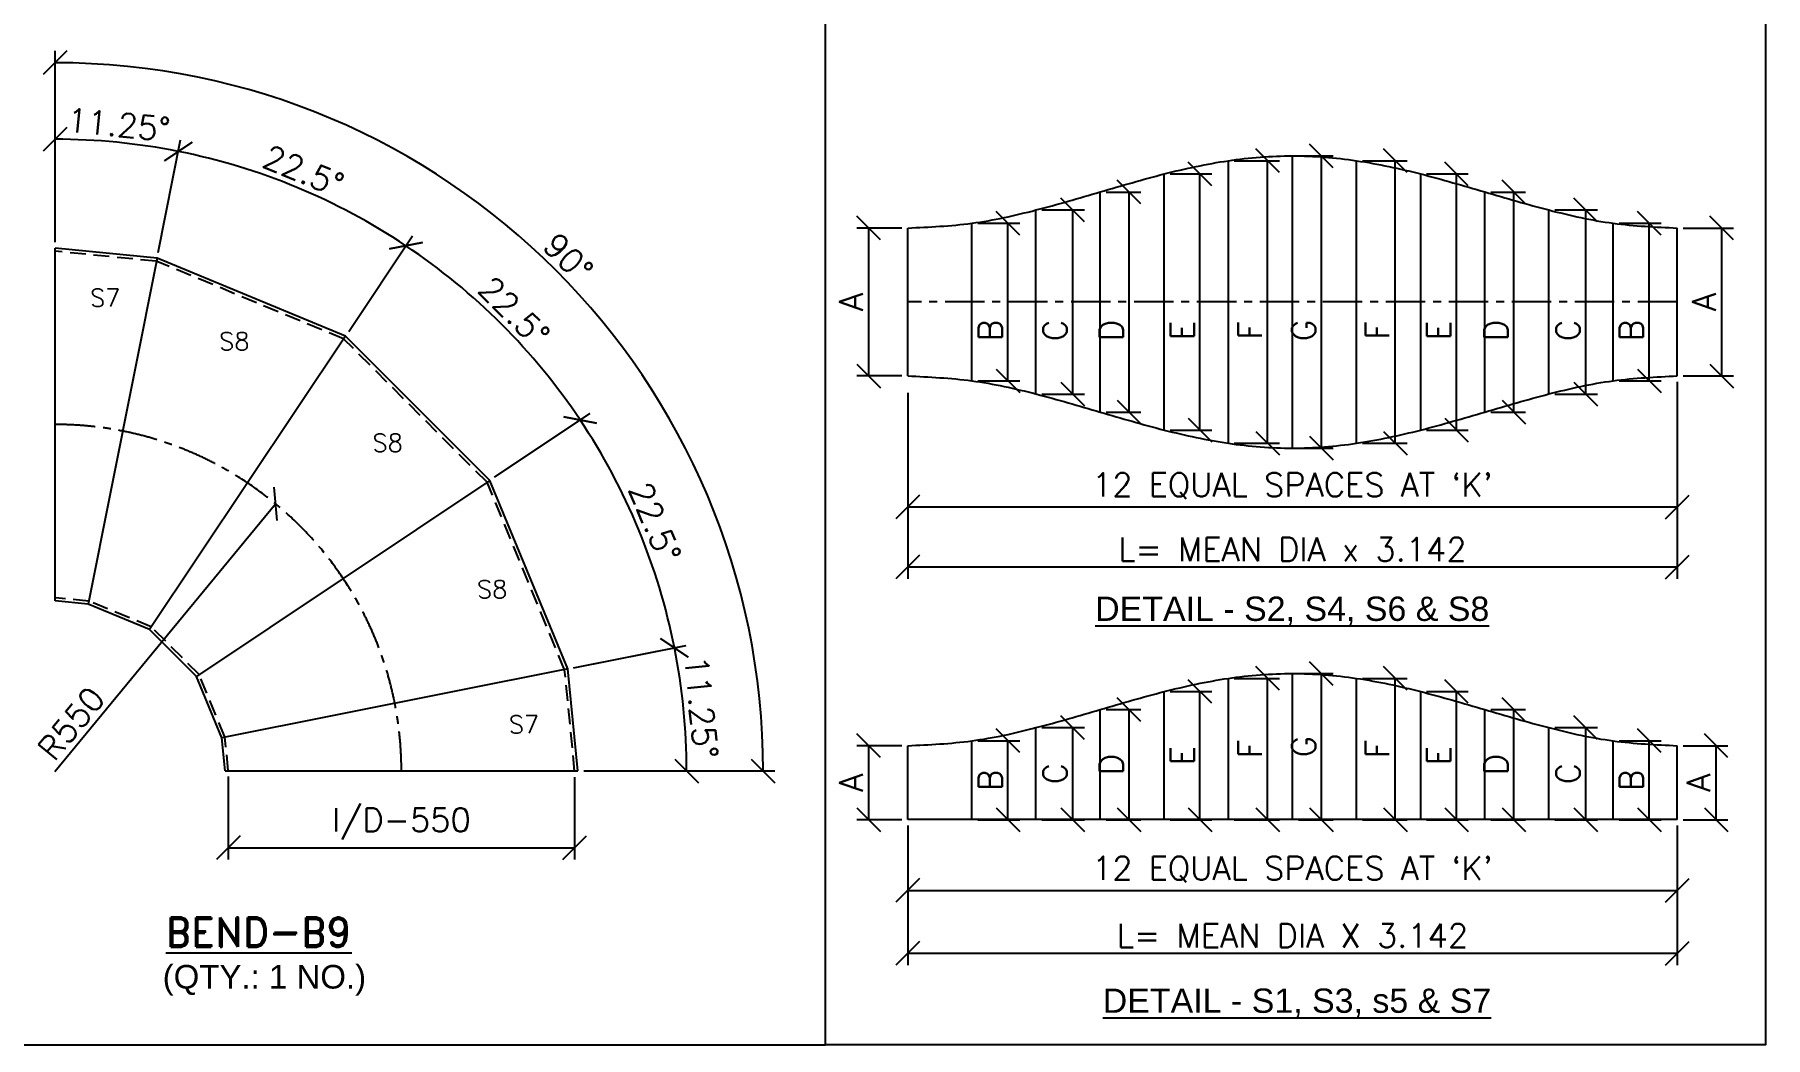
# Model space of a CAD drawing. Header units: inches. Extents: x 0 to 157513, y -28488 to 35640.
# Drawn here: x 132974 to 143967, y 21979 to 28348 of the extents above; entities that cross this region are included whole.
import ezdxf

# ---------------------------------------------------------------- set-up
doc = ezdxf.new("R2010")
doc.units = ezdxf.units.IN
doc.header["$LTSCALE"] = 400
doc.header["$MEASUREMENT"] = 0
for name, pattern in [('CENTER', [2, 1.25, -0.25, 0.25, -0.25]), ('DASHED2', [0.375, 0.25, -0.125]), ('HIDDEN2', [4.7625, 3.175, -1.5875])]:
    doc.linetypes.add(name, pattern=pattern)
for name, color, linetype in [('cen', 1, 'CENTER'), ('DWG', 7, 'Continuous'), ('hid', 3, 'HIDDEN2'), ('TEXT', 60, 'Continuous')]:
    doc.layers.add(name, color=color, linetype=linetype)
doc.styles.add('RD', font='ROMAND.SHX')
doc.styles.add('ROMANS', font='romans')
doc.styles.get("Standard").update_dxf_attribs({"font": 'arial.ttf'})
doc.dimstyles.new('SAM2 60 SC', dxfattribs={"dimscale": 60, "dimtxt": 2.5, "dimasz": 2.5, "dimexe": 1.25, "dimexo": 0.625, "dimtad": 1, "dimtoh": 1, "dimdec": 0, "dimdsep": 46, "dimtxsty": 'ROMANS', "dimblk": 'OBLIQUE', "dimcen": 2.5, "dimclrd": 1, "dimclre": 1, "dimclrt": 256, "dimadec": 0, "dimazin": 2, "dimtfac": 1, "dimtdec": 0, "dimtofl": 0, "dimtmove": 0, "dimatfit": 3, "dimfxl": 1, "dimtolj": 1, "dimtzin": 0, "dimarcsym": 1})

# ---------------------------------------------------------------- blocks, each defined once
blk = doc.blocks.new('_OBLIQUE')
at = {"color": 0, "linetype": 'ByBlock'}
blk.add_line((-0.5, -0.5), (0.5, 0.5), dxfattribs=at)
blk = doc.blocks.new('*D140')
at = {"color": 1, "lineweight": -2}
blk.add_line((133102, 23669), (134505, 25368), dxfattribs=at)
at = {"layer": 'Defpoints', "color": 0}
for p in [(134505, 25368), (133104, 23672)]:
    blk.add_point(p, dxfattribs=at)
at = {"color": 1, "lineweight": -2, "xscale": 150, "yscale": 150, "zscale": 150, "rotation": 50.45666163979093}
blk.add_blockref('_OBLIQUE', (134505, 25368), dxfattribs=at)
at = {"insert": (133207, 23973), "char_height": 150, "attachment_point": 5, "rotation": 50.4567, "style": 'ROMANS'}
blk.add_mtext('\\A1;R550', dxfattribs=at)
blk = doc.blocks.new('*D141')
at = {"color": 1, "lineweight": -2}
for p, q in [((134204, 23636), (134204, 23109)), ((136404, 23632), (136404, 23109)), ((134204, 23184), (136404, 23184))]:
    blk.add_line(p, q, dxfattribs=at)
at = {"layer": 'Defpoints', "color": 0}
for p in [(134204, 23674, 0), (136404, 23670, 0), (136404, 23184)]:
    blk.add_point(p, dxfattribs=at)
at = {"color": 1, "lineweight": -2, "xscale": 150, "yscale": 150, "zscale": 150, "rotation": 180}
blk.add_blockref('_OBLIQUE', (134204, 23184), dxfattribs=at)
at = {"color": 1, "lineweight": -2, "xscale": 150, "yscale": 150, "zscale": 150}
blk.add_blockref('_OBLIQUE', (136404, 23184), dxfattribs=at)
at = {"insert": (135304, 23336), "char_height": 150, "attachment_point": 5, "style": 'ROMANS'}
blk.add_mtext('\\A1;I/D-550', dxfattribs=at)
blk = doc.blocks.new('*D287')
at = {"color": 1, "lineweight": -2}
for p, q in [((136397, 24327), (137112, 24469)), ((136462, 23672), (137190, 23672))]:
    blk.add_line(p, q, dxfattribs=at)
blk.add_arc((133104, 23672), 4011, 0, 11.25, dxfattribs=at)
at = {"layer": 'Defpoints', "color": 0}
for p in [(136360, 24320), (134163, 23883), (137106, 23934), (134184, 23672), (136424, 23672, -27)]:
    blk.add_point(p, dxfattribs=at)
at = {"color": 1, "lineweight": -2, "xscale": 150, "yscale": 150, "zscale": 150}
for p, rotation in [((137038, 24454), 101.2499999999973), ((137115, 23672), 270.0000000002382)]:
    blk.add_blockref('_OBLIQUE', p, dxfattribs=dict(at, rotation=rotation))
at = {"insert": (137208, 24076), "char_height": 150, "attachment_point": 5, "rotation": 275.625, "style": 'ROMANS'}
blk.add_mtext('\\A1;11.25°', dxfattribs=at)
blk = doc.blocks.new('*D288')
at = {"color": 1, "lineweight": -2}
for p, q in [((135896, 25537), (136501, 25942)), ((136397, 24327), (137111, 24469))]:
    blk.add_line(p, q, dxfattribs=at)
blk.add_arc((133104, 23672), 4011, 11.25, 33.75, dxfattribs=at)
at = {"layer": 'Defpoints', "color": 0}
for p in [(135865, 25516), (136902, 24961), (136360, 24320), (134002, 24272), (134163, 23883)]:
    blk.add_point(p, dxfattribs=at)
at = {"color": 1, "lineweight": -2, "xscale": 150, "yscale": 150, "zscale": 150}
for p, rotation in [((136439, 25900), 123.7499999999997), ((137038, 24454), 281.249999999997)]:
    blk.add_blockref('_OBLIQUE', p, dxfattribs=dict(at, rotation=rotation))
at = {"insert": (136914, 25250), "char_height": 150, "attachment_point": 5, "rotation": 292.5, "style": 'ROMANS'}
blk.add_mtext('\\A1;22.5°', dxfattribs=at)
blk = doc.blocks.new('*D289')
at = {"color": 1, "lineweight": -2}
for p, q in [((134969, 26463), (135374, 27069)), ((135896, 25537), (136502, 25942))]:
    blk.add_line(p, q, dxfattribs=at)
blk.add_arc((133104, 23672), 4011, 33.75, 56.25, dxfattribs=at)
at = {"layer": 'Defpoints', "color": 0}
for p in [(134949, 26432), (136120, 26317), (135865, 25516), (133704, 24570), (134002, 24272)]:
    blk.add_point(p, dxfattribs=at)
at = {"color": 1, "lineweight": -2, "xscale": 150, "yscale": 150, "zscale": 150}
for p, rotation in [((135333, 27007), 146.2499999999978), ((136439, 25900), 303.7499999999998)]:
    blk.add_blockref('_OBLIQUE', p, dxfattribs=dict(at, rotation=rotation))
at = {"insert": (136020, 26588), "char_height": 150, "attachment_point": 5, "rotation": 315, "style": 'ROMANS'}
blk.add_mtext('\\A1;22.5°', dxfattribs=at)
blk = doc.blocks.new('*D290')
at = {"color": 1, "lineweight": -2}
for p, q in [((133759, 26965), (133901, 27680)), ((134969, 26463), (135374, 27069))]:
    blk.add_line(p, q, dxfattribs=at)
blk.add_arc((133104, 23672), 4011, 56.25, 78.75, dxfattribs=at)
at = {"layer": 'Defpoints', "color": 0}
for p in [(134878, 27269), (133752, 26928), (134949, 26432), (133315, 24731), (133704, 24570)]:
    blk.add_point(p, dxfattribs=at)
at = {"color": 1, "lineweight": -2, "xscale": 150, "yscale": 150, "zscale": 150}
for p, rotation in [((133887, 27606), 168.7499999999995), ((135333, 27007), 326.2499999999976)]:
    blk.add_blockref('_OBLIQUE', p, dxfattribs=dict(at, rotation=rotation))
at = {"insert": (134682, 27482), "char_height": 150, "attachment_point": 5, "rotation": 337.5, "style": 'ROMANS'}
blk.add_mtext('\\A1;22.5°', dxfattribs=at)
blk = doc.blocks.new('*D291')
at = {"color": 1, "lineweight": -2}
for p, q in [((133104, 27029), (133104, 27758)), ((133759, 26965), (133901, 27680))]:
    blk.add_line(p, q, dxfattribs=at)
blk.add_arc((133104, 23672), 4011, 78.75, 90, dxfattribs=at)
at = {"layer": 'Defpoints', "color": 0}
for p in [(133628, 27649), (133104, 26992), (133752, 26928), (133104, 24752), (133315, 24731)]:
    blk.add_point(p, dxfattribs=at)
at = {"color": 1, "lineweight": -2, "xscale": 150, "yscale": 150, "zscale": 150}
for p, rotation in [((133104, 27683), 179.9999999999997), ((133887, 27606), 348.7499999999999)]:
    blk.add_blockref('_OBLIQUE', p, dxfattribs=dict(at, rotation=rotation))
at = {"insert": (133508, 27776), "char_height": 150, "attachment_point": 5, "rotation": 354.375, "style": 'ROMANS'}
blk.add_mtext('\\A1;11.25°', dxfattribs=at)
blk = doc.blocks.new('*D292')
at = {"color": 1, "lineweight": -2}
for p, q in [((133104, 27029), (133104, 28244)), ((136462, 23672), (137676, 23672))]:
    blk.add_line(p, q, dxfattribs=at)
blk.add_arc((133104, 23672), 4497, 0, 90, dxfattribs=at)
at = {"layer": 'Defpoints', "color": 0}
for p in [(133104, 26992), (136998, 25920), (133104, 24752), (134184, 23672), (136424, 23672, -27)]:
    blk.add_point(p, dxfattribs=at)
at = {"color": 1, "lineweight": -2, "xscale": 150, "yscale": 150, "zscale": 150}
for p, rotation in [((133104, 28169), 180.0000000000005), ((137601, 23672), 270.0000000002382)]:
    blk.add_blockref('_OBLIQUE', p, dxfattribs=dict(at, rotation=rotation))
at = {"insert": (136363, 26931), "char_height": 150, "attachment_point": 5, "rotation": 315, "style": 'ROMANS'}
blk.add_mtext('\\A1;90°', dxfattribs=at)
blk = doc.blocks.new('*D142')
at = {"color": 1, "lineweight": -2}
for p, q in [((141408, 27547), (141691, 27547)), ((141616, 25753), (141616, 27547)), ((141408, 25753), (141691, 25753))]:
    blk.add_line(p, q, dxfattribs=at)
at = {"layer": 'Defpoints', "color": 0}
for p in [(141370, 27547), (141616, 27547), (141370, 25753)]:
    blk.add_point(p, dxfattribs=at)
at = {"color": 1, "lineweight": -2, "xscale": 150, "yscale": 150, "zscale": 150}
for p, rotation in [((141616, 27547), 90), ((141616, 25753), 270)]:
    blk.add_blockref('_OBLIQUE', p, dxfattribs=dict(at, rotation=rotation))
at = {"insert": (141503, 26469), "char_height": 150, "attachment_point": 5, "rotation": 90, "style": 'ROMANS'}
blk.add_mtext('\\A1;F', dxfattribs=at)
blk = doc.blocks.new('*D143')
at = {"color": 1, "lineweight": -2}
for p, q in [((142222, 27348), (142444, 27348)), ((142369, 25951), (142369, 27348)), ((142222, 25951), (142444, 25951))]:
    blk.add_line(p, q, dxfattribs=at)
at = {"layer": 'Defpoints', "color": 0}
for p in [(142185, 27348), (142369, 27348), (142185, 25951)]:
    blk.add_point(p, dxfattribs=at)
at = {"color": 1, "lineweight": -2, "xscale": 150, "yscale": 150, "zscale": 150}
for p, rotation in [((142369, 27348), 90), ((142369, 25951), 270)]:
    blk.add_blockref('_OBLIQUE', p, dxfattribs=dict(at, rotation=rotation))
at = {"insert": (142256, 26469), "char_height": 150, "attachment_point": 5, "rotation": 90, "style": 'ROMANS'}
blk.add_mtext('\\A1;D', dxfattribs=at)
blk = doc.blocks.new('*D144')
at = {"color": 1, "lineweight": -2}
for p, q in [((141815, 27463), (142080, 27463)), ((142005, 25836), (142005, 27463)), ((141815, 25836), (142080, 25836))]:
    blk.add_line(p, q, dxfattribs=at)
at = {"layer": 'Defpoints', "color": 0}
for p in [(141778, 27463), (142005, 27463), (141778, 25836)]:
    blk.add_point(p, dxfattribs=at)
at = {"color": 1, "lineweight": -2, "xscale": 150, "yscale": 150, "zscale": 150}
for p, rotation in [((142005, 27463), 90), ((142005, 25836), 270)]:
    blk.add_blockref('_OBLIQUE', p, dxfattribs=dict(at, rotation=rotation))
at = {"insert": (141892, 26469), "char_height": 150, "attachment_point": 5, "rotation": 90, "style": 'ROMANS'}
blk.add_mtext('\\A1;E', dxfattribs=at)
blk = doc.blocks.new('*D145')
at = {"color": 1, "lineweight": -2}
for p, q in [((143037, 27150), (143304, 27150)), ((143229, 26149), (143229, 27150)), ((143037, 26149), (143304, 26149))]:
    blk.add_line(p, q, dxfattribs=at)
at = {"layer": 'Defpoints', "color": 0}
for p in [(142999, 27150), (143229, 27150), (142999, 26149)]:
    blk.add_point(p, dxfattribs=at)
at = {"color": 1, "lineweight": -2, "xscale": 150, "yscale": 150, "zscale": 150}
for p, rotation in [((143229, 27150), 90), ((143229, 26149), 270)]:
    blk.add_blockref('_OBLIQUE', p, dxfattribs=dict(at, rotation=rotation))
at = {"insert": (143116, 26469), "char_height": 150, "attachment_point": 5, "rotation": 90, "style": 'ROMANS'}
blk.add_mtext('\\A1;B', dxfattribs=at)
blk = doc.blocks.new('*D146')
at = {"color": 1, "lineweight": -2}
for p, q in [((142630, 27234), (142901, 27234)), ((142826, 26065), (142826, 27234)), ((142630, 26065), (142901, 26065))]:
    blk.add_line(p, q, dxfattribs=at)
at = {"layer": 'Defpoints', "color": 0}
for p in [(142592, 27234), (142826, 27234), (142592, 26065)]:
    blk.add_point(p, dxfattribs=at)
at = {"color": 1, "lineweight": -2, "xscale": 150, "yscale": 150, "zscale": 150}
for p, rotation in [((142826, 27234), 90), ((142826, 26065), 270)]:
    blk.add_blockref('_OBLIQUE', p, dxfattribs=dict(at, rotation=rotation))
at = {"insert": (142713, 26469), "char_height": 150, "attachment_point": 5, "rotation": 90, "style": 'ROMANS'}
blk.add_mtext('\\A1;C', dxfattribs=at)
blk = doc.blocks.new('*D147')
at = {"color": 1, "lineweight": -2}
for p, q in [((143444, 27119), (143764, 27119)), ((143689, 26180), (143689, 27119)), ((143444, 26180), (143764, 26180))]:
    blk.add_line(p, q, dxfattribs=at)
at = {"layer": 'Defpoints', "color": 0}
for p in [(143407, 27119), (143689, 27119), (143407, 26180)]:
    blk.add_point(p, dxfattribs=at)
at = {"color": 1, "lineweight": -2, "xscale": 150, "yscale": 150, "zscale": 150}
for p, rotation in [((143689, 27119), 90), ((143689, 26180), 270)]:
    blk.add_blockref('_OBLIQUE', p, dxfattribs=dict(at, rotation=rotation))
at = {"insert": (143576, 26650), "char_height": 150, "attachment_point": 5, "rotation": 90, "style": 'ROMANS'}
blk.add_mtext('\\A1;A', dxfattribs=at)
blk = doc.blocks.new('*D148')
at = {"color": 1, "lineweight": -2}
for p, q in [((140593, 27547), (140880, 27547)), ((140805, 25753), (140805, 27547)), ((140593, 25753), (140880, 25753))]:
    blk.add_line(p, q, dxfattribs=at)
at = {"layer": 'Defpoints', "color": 0}
for p in [(140556, 27547), (140805, 27547), (140556, 25753)]:
    blk.add_point(p, dxfattribs=at)
at = {"color": 1, "lineweight": -2, "xscale": 150, "yscale": 150, "zscale": 150}
for p, rotation in [((140805, 27547), 90), ((140805, 25753), 270)]:
    blk.add_blockref('_OBLIQUE', p, dxfattribs=dict(at, rotation=rotation))
at = {"insert": (140693, 26469), "char_height": 150, "attachment_point": 5, "rotation": 90, "style": 'ROMANS'}
blk.add_mtext('\\A1;F', dxfattribs=at)
blk = doc.blocks.new('*D149')
at = {"color": 1, "lineweight": -2}
for p, q in [((141001, 27577), (141222, 27577)), ((141147, 25722), (141147, 27577)), ((141001, 25722), (141222, 25722))]:
    blk.add_line(p, q, dxfattribs=at)
at = {"layer": 'Defpoints', "color": 0}
for p in [(140963, 27577), (141147, 27577), (140963, 25722)]:
    blk.add_point(p, dxfattribs=at)
at = {"color": 1, "lineweight": -2, "xscale": 150, "yscale": 150, "zscale": 150}
for p, rotation in [((141147, 27577), 90), ((141147, 25722), 270)]:
    blk.add_blockref('_OBLIQUE', p, dxfattribs=dict(at, rotation=rotation))
at = {"insert": (141035, 26469), "char_height": 150, "attachment_point": 5, "rotation": 90, "style": 'ROMANS'}
blk.add_mtext('\\A1;G', dxfattribs=at)
blk = doc.blocks.new('*D150')
at = {"color": 1, "lineweight": -2}
for p, q in [((139779, 27348), (140000, 27348)), ((139925, 25951), (139925, 27348)), ((139779, 25951), (140000, 25951))]:
    blk.add_line(p, q, dxfattribs=at)
at = {"layer": 'Defpoints', "color": 0}
for p in [(139741, 27348), (139925, 27348), (139741, 25951)]:
    blk.add_point(p, dxfattribs=at)
at = {"color": 1, "lineweight": -2, "xscale": 150, "yscale": 150, "zscale": 150}
for p, rotation in [((139925, 27348), 90), ((139925, 25951), 270)]:
    blk.add_blockref('_OBLIQUE', p, dxfattribs=dict(at, rotation=rotation))
at = {"insert": (139813, 26469), "char_height": 150, "attachment_point": 5, "rotation": 90, "style": 'ROMANS'}
blk.add_mtext('\\A1;D', dxfattribs=at)
blk = doc.blocks.new('*D151')
at = {"color": 1, "lineweight": -2}
for p, q in [((140186, 27463), (140450, 27463)), ((140375, 25836), (140375, 27463)), ((140186, 25836), (140450, 25836))]:
    blk.add_line(p, q, dxfattribs=at)
at = {"layer": 'Defpoints', "color": 0}
for p in [(140149, 27463), (140375, 27463), (140149, 25836)]:
    blk.add_point(p, dxfattribs=at)
at = {"color": 1, "lineweight": -2, "xscale": 150, "yscale": 150, "zscale": 150}
for p, rotation in [((140375, 27463), 90), ((140375, 25836), 270)]:
    blk.add_blockref('_OBLIQUE', p, dxfattribs=dict(at, rotation=rotation))
at = {"insert": (140263, 26469), "char_height": 150, "attachment_point": 5, "rotation": 90, "style": 'ROMANS'}
blk.add_mtext('\\A1;E', dxfattribs=at)
blk = doc.blocks.new('*D152')
at = {"color": 1, "lineweight": -2}
for p, q in [((138482, 27119), (138197, 27119)), ((138272, 26180), (138272, 27119)), ((138482, 26180), (138197, 26180))]:
    blk.add_line(p, q, dxfattribs=at)
at = {"layer": 'Defpoints', "color": 0}
for p in [(138272, 27119), (138520, 27119), (138520, 26180)]:
    blk.add_point(p, dxfattribs=at)
at = {"color": 1, "lineweight": -2, "xscale": 150, "yscale": 150, "zscale": 150}
for p, rotation in [((138272, 27119), 90), ((138272, 26180), 270)]:
    blk.add_blockref('_OBLIQUE', p, dxfattribs=dict(at, rotation=rotation))
at = {"insert": (138160, 26650), "char_height": 150, "attachment_point": 5, "rotation": 90, "style": 'ROMANS'}
blk.add_mtext('\\A1;A', dxfattribs=at)
blk = doc.blocks.new('*D153')
at = {"color": 1, "lineweight": -2}
for p, q in [((138964, 27150), (139231, 27150)), ((139156, 26149), (139156, 27150)), ((138964, 26149), (139231, 26149))]:
    blk.add_line(p, q, dxfattribs=at)
at = {"layer": 'Defpoints', "color": 0}
for p in [(138927, 27150), (139156, 27150), (138927, 26149)]:
    blk.add_point(p, dxfattribs=at)
at = {"color": 1, "lineweight": -2, "xscale": 150, "yscale": 150, "zscale": 150}
for p, rotation in [((139156, 27150), 90), ((139156, 26149), 270)]:
    blk.add_blockref('_OBLIQUE', p, dxfattribs=dict(at, rotation=rotation))
at = {"insert": (139044, 26469), "char_height": 150, "attachment_point": 5, "rotation": 90, "style": 'ROMANS'}
blk.add_mtext('\\A1;B', dxfattribs=at)
blk = doc.blocks.new('*D154')
at = {"color": 1, "lineweight": -2}
for p, q in [((139372, 27234), (139643, 27234)), ((139568, 26065), (139568, 27234)), ((139372, 26065), (139643, 26065))]:
    blk.add_line(p, q, dxfattribs=at)
at = {"layer": 'Defpoints', "color": 0}
for p in [(139334, 27234), (139568, 27234), (139334, 26065)]:
    blk.add_point(p, dxfattribs=at)
at = {"color": 1, "lineweight": -2, "xscale": 150, "yscale": 150, "zscale": 150}
for p, rotation in [((139568, 27234), 90), ((139568, 26065), 270)]:
    blk.add_blockref('_OBLIQUE', p, dxfattribs=dict(at, rotation=rotation))
at = {"insert": (139455, 26469), "char_height": 150, "attachment_point": 5, "rotation": 90, "style": 'ROMANS'}
blk.add_mtext('\\A1;C', dxfattribs=at)
blk = doc.blocks.new('*D155')
at = {"color": 1, "lineweight": -2}
for p, q in [((143407, 26142), (143407, 24891)), ((138520, 25948), (138520, 24891)), ((143407, 24966), (138520, 24966))]:
    blk.add_line(p, q, dxfattribs=at)
at = {"layer": 'Defpoints', "color": 0}
for p in [(143407, 26180), (138520, 25985), (138520, 24966)]:
    blk.add_point(p, dxfattribs=at)
at = {"color": 1, "lineweight": -2, "xscale": 150, "yscale": 150, "zscale": 150, "rotation": 180}
blk.add_blockref('_OBLIQUE', (138520, 24966), dxfattribs=at)
at = {"color": 1, "lineweight": -2, "xscale": 150, "yscale": 150, "zscale": 150}
blk.add_blockref('_OBLIQUE', (143407, 24966), dxfattribs=at)
at = {"insert": (140963, 25079), "char_height": 150, "attachment_point": 5, "style": 'ROMANS'}
blk.add_mtext('\\A1;L= MEAN DIA x 3.142', dxfattribs=at)
blk = doc.blocks.new('*D156')
at = {"color": 1, "lineweight": -2}
for p, q in [((138520, 26073), (138520, 25273)), ((143407, 26073), (143407, 25273)), ((138520, 25348), (143407, 25348))]:
    blk.add_line(p, q, dxfattribs=at)
at = {"layer": 'Defpoints', "color": 0}
for p in [(138520, 26110), (143407, 26110), (143407, 25348)]:
    blk.add_point(p, dxfattribs=at)
at = {"color": 1, "lineweight": -2, "xscale": 150, "yscale": 150, "zscale": 150, "rotation": 180}
blk.add_blockref('_OBLIQUE', (138520, 25348), dxfattribs=at)
at = {"color": 1, "lineweight": -2, "xscale": 150, "yscale": 150, "zscale": 150}
blk.add_blockref('_OBLIQUE', (143407, 25348), dxfattribs=at)
at = {"insert": (140963, 25482), "char_height": 150, "attachment_point": 5, "style": 'ROMANS'}
blk.add_mtext("\\A1;12 EQUAL SPACES AT `K'", dxfattribs=at)
blk = doc.blocks.new('*D157')
at = {"color": 1, "lineweight": -2}
for p, q in [((138520, 23239), (138520, 22838)), ((143407, 23239), (143407, 22838)), ((138520, 22913), (143407, 22913))]:
    blk.add_line(p, q, dxfattribs=at)
at = {"layer": 'Defpoints', "color": 0}
for p in [(138520, 23276), (143407, 23276), (143407, 22913)]:
    blk.add_point(p, dxfattribs=at)
at = {"color": 1, "lineweight": -2, "xscale": 150, "yscale": 150, "zscale": 150, "rotation": 180}
blk.add_blockref('_OBLIQUE', (138520, 22913), dxfattribs=at)
at = {"color": 1, "lineweight": -2, "xscale": 150, "yscale": 150, "zscale": 150}
blk.add_blockref('_OBLIQUE', (143407, 22913), dxfattribs=at)
at = {"insert": (140963, 23047), "char_height": 150, "attachment_point": 5, "style": 'ROMANS'}
blk.add_mtext("\\A1;{\\Fsimplex.shx|c1;12 EQUAL SPACES AT `K'}", dxfattribs=at)
blk = doc.blocks.new('*D158')
at = {"color": 1, "lineweight": -2}
for p, q in [((138520, 23325), (138520, 22438)), ((143407, 23325), (143407, 22438)), ((143407, 22513), (138520, 22513))]:
    blk.add_line(p, q, dxfattribs=at)
at = {"layer": 'Defpoints', "color": 0}
for p in [(138520, 23362), (143407, 23362), (138520, 22513)]:
    blk.add_point(p, dxfattribs=at)
at = {"color": 1, "lineweight": -2, "xscale": 150, "yscale": 150, "zscale": 150, "rotation": 180}
blk.add_blockref('_OBLIQUE', (138520, 22513), dxfattribs=at)
at = {"color": 1, "lineweight": -2, "xscale": 150, "yscale": 150, "zscale": 150}
blk.add_blockref('_OBLIQUE', (143407, 22513), dxfattribs=at)
at = {"insert": (140963, 22626), "char_height": 150, "attachment_point": 5, "style": 'ROMANS'}
blk.add_mtext('\\A1;{\\Fsimplex.shx|c1;L= MEAN DIA X 3.142}', dxfattribs=at)
blk = doc.blocks.new('*D159')
at = {"color": 1, "lineweight": -2}
for p, q in [((138964, 23863), (139231, 23863)), ((139156, 23362), (139156, 23863)), ((138964, 23362), (139231, 23362))]:
    blk.add_line(p, q, dxfattribs=at)
at = {"layer": 'Defpoints', "color": 0}
for p in [(138927, 23863), (139156, 23863), (138927, 23362)]:
    blk.add_point(p, dxfattribs=at)
at = {"color": 1, "lineweight": -2, "xscale": 150, "yscale": 150, "zscale": 150}
for p, rotation in [((139156, 23863), 90), ((139156, 23362), 270)]:
    blk.add_blockref('_OBLIQUE', p, dxfattribs=dict(at, rotation=rotation))
at = {"insert": (139044, 23612), "char_height": 150, "attachment_point": 5, "rotation": 90, "style": 'ROMANS'}
blk.add_mtext('\\A1;B', dxfattribs=at)
blk = doc.blocks.new('*D160')
at = {"color": 1, "lineweight": -2}
for p, q in [((138482, 23832), (138197, 23832)), ((138272, 23362), (138272, 23832)), ((138482, 23362), (138197, 23362))]:
    blk.add_line(p, q, dxfattribs=at)
at = {"layer": 'Defpoints', "color": 0}
for p in [(138272, 23832), (138520, 23832), (138520, 23362)]:
    blk.add_point(p, dxfattribs=at)
at = {"color": 1, "lineweight": -2, "xscale": 150, "yscale": 150, "zscale": 150}
for p, rotation in [((138272, 23832), 90), ((138272, 23362), 270)]:
    blk.add_blockref('_OBLIQUE', p, dxfattribs=dict(at, rotation=rotation))
at = {"insert": (138160, 23597), "char_height": 150, "attachment_point": 5, "rotation": 90, "style": 'ROMANS'}
blk.add_mtext('\\A1;A', dxfattribs=at)
blk = doc.blocks.new('*D161')
at = {"color": 1, "lineweight": -2}
for p, q in [((142630, 23947), (142901, 23947)), ((142826, 23362), (142826, 23947)), ((142630, 23362), (142901, 23362))]:
    blk.add_line(p, q, dxfattribs=at)
at = {"layer": 'Defpoints', "color": 0}
for p in [(142592, 23947), (142826, 23947), (142592, 23362)]:
    blk.add_point(p, dxfattribs=at)
at = {"color": 1, "lineweight": -2, "xscale": 150, "yscale": 150, "zscale": 150}
for p, rotation in [((142826, 23947), 90), ((142826, 23362), 270)]:
    blk.add_blockref('_OBLIQUE', p, dxfattribs=dict(at, rotation=rotation))
at = {"insert": (142713, 23654), "char_height": 150, "attachment_point": 5, "rotation": 90, "style": 'ROMANS'}
blk.add_mtext('\\A1;C', dxfattribs=at)
blk = doc.blocks.new('*D162')
at = {"color": 1, "lineweight": -2}
for p, q in [((141001, 24290), (141222, 24290)), ((141147, 23362), (141147, 24290)), ((141001, 23362), (141222, 23362))]:
    blk.add_line(p, q, dxfattribs=at)
at = {"layer": 'Defpoints', "color": 0}
for p in [(140963, 24290), (141147, 24290), (140963, 23362)]:
    blk.add_point(p, dxfattribs=at)
at = {"color": 1, "lineweight": -2, "xscale": 150, "yscale": 150, "zscale": 150}
for p, rotation in [((141147, 24290), 90), ((141147, 23362), 270)]:
    blk.add_blockref('_OBLIQUE', p, dxfattribs=dict(at, rotation=rotation))
at = {"insert": (141035, 23826), "char_height": 150, "attachment_point": 5, "rotation": 90, "style": 'ROMANS'}
blk.add_mtext('\\A1;G', dxfattribs=at)
blk = doc.blocks.new('*D163')
at = {"color": 1, "lineweight": -2}
for p, q in [((140593, 24259), (140880, 24259)), ((140805, 23362), (140805, 24259)), ((140593, 23362), (140880, 23362))]:
    blk.add_line(p, q, dxfattribs=at)
at = {"layer": 'Defpoints', "color": 0}
for p in [(140556, 24259), (140805, 24259), (140556, 23362)]:
    blk.add_point(p, dxfattribs=at)
at = {"color": 1, "lineweight": -2, "xscale": 150, "yscale": 150, "zscale": 150}
for p, rotation in [((140805, 24259), 90), ((140805, 23362), 270)]:
    blk.add_blockref('_OBLIQUE', p, dxfattribs=dict(at, rotation=rotation))
at = {"insert": (140693, 23811), "char_height": 150, "attachment_point": 5, "rotation": 90, "style": 'ROMANS'}
blk.add_mtext('\\A1;F', dxfattribs=at)
blk = doc.blocks.new('*D164')
at = {"color": 1, "lineweight": -2}
for p, q in [((140186, 24176), (140450, 24176)), ((140375, 23362), (140375, 24176)), ((140186, 23362), (140450, 23362))]:
    blk.add_line(p, q, dxfattribs=at)
at = {"layer": 'Defpoints', "color": 0}
for p in [(140149, 24176), (140375, 24176), (140149, 23362)]:
    blk.add_point(p, dxfattribs=at)
at = {"color": 1, "lineweight": -2, "xscale": 150, "yscale": 150, "zscale": 150}
for p, rotation in [((140375, 24176), 90), ((140375, 23362), 270)]:
    blk.add_blockref('_OBLIQUE', p, dxfattribs=dict(at, rotation=rotation))
at = {"insert": (140263, 23769), "char_height": 150, "attachment_point": 5, "rotation": 90, "style": 'ROMANS'}
blk.add_mtext('\\A1;E', dxfattribs=at)
blk = doc.blocks.new('*D165')
at = {"color": 1, "lineweight": -2}
for p, q in [((139779, 24061), (140000, 24061)), ((139925, 23362), (139925, 24061)), ((139779, 23362), (140000, 23362))]:
    blk.add_line(p, q, dxfattribs=at)
at = {"layer": 'Defpoints', "color": 0}
for p in [(139741, 24061), (139925, 24061), (139741, 23362)]:
    blk.add_point(p, dxfattribs=at)
at = {"color": 1, "lineweight": -2, "xscale": 150, "yscale": 150, "zscale": 150}
for p, rotation in [((139925, 24061), 90), ((139925, 23362), 270)]:
    blk.add_blockref('_OBLIQUE', p, dxfattribs=dict(at, rotation=rotation))
at = {"insert": (139813, 23712), "char_height": 150, "attachment_point": 5, "rotation": 90, "style": 'ROMANS'}
blk.add_mtext('\\A1;D', dxfattribs=at)
blk = doc.blocks.new('*D166')
at = {"color": 1, "lineweight": -2}
for p, q in [((139372, 23947), (139643, 23947)), ((139568, 23362), (139568, 23947)), ((139372, 23362), (139643, 23362))]:
    blk.add_line(p, q, dxfattribs=at)
at = {"layer": 'Defpoints', "color": 0}
for p in [(139334, 23947), (139568, 23947), (139334, 23362)]:
    blk.add_point(p, dxfattribs=at)
at = {"color": 1, "lineweight": -2, "xscale": 150, "yscale": 150, "zscale": 150}
for p, rotation in [((139568, 23947), 90), ((139568, 23362), 270)]:
    blk.add_blockref('_OBLIQUE', p, dxfattribs=dict(at, rotation=rotation))
at = {"insert": (139455, 23654), "char_height": 150, "attachment_point": 5, "rotation": 90, "style": 'ROMANS'}
blk.add_mtext('\\A1;C', dxfattribs=at)
blk = doc.blocks.new('*D167')
at = {"color": 1, "lineweight": -2}
for p, q in [((141815, 24176), (142080, 24176)), ((142005, 23362), (142005, 24176)), ((141815, 23362), (142080, 23362))]:
    blk.add_line(p, q, dxfattribs=at)
at = {"layer": 'Defpoints', "color": 0}
for p in [(141778, 24176), (142005, 24176), (141778, 23362)]:
    blk.add_point(p, dxfattribs=at)
at = {"color": 1, "lineweight": -2, "xscale": 150, "yscale": 150, "zscale": 150}
for p, rotation in [((142005, 24176), 90), ((142005, 23362), 270)]:
    blk.add_blockref('_OBLIQUE', p, dxfattribs=dict(at, rotation=rotation))
at = {"insert": (141892, 23769), "char_height": 150, "attachment_point": 5, "rotation": 90, "style": 'ROMANS'}
blk.add_mtext('\\A1;E', dxfattribs=at)
blk = doc.blocks.new('*D168')
at = {"color": 1, "lineweight": -2}
for p, q in [((141408, 24259), (141691, 24259)), ((141616, 23362), (141616, 24259)), ((141408, 23362), (141691, 23362))]:
    blk.add_line(p, q, dxfattribs=at)
at = {"layer": 'Defpoints', "color": 0}
for p in [(141370, 24259), (141616, 24259), (141370, 23362)]:
    blk.add_point(p, dxfattribs=at)
at = {"color": 1, "lineweight": -2, "xscale": 150, "yscale": 150, "zscale": 150}
for p, rotation in [((141616, 24259), 90), ((141616, 23362), 270)]:
    blk.add_blockref('_OBLIQUE', p, dxfattribs=dict(at, rotation=rotation))
at = {"insert": (141503, 23811), "char_height": 150, "attachment_point": 5, "rotation": 90, "style": 'ROMANS'}
blk.add_mtext('\\A1;F', dxfattribs=at)
blk = doc.blocks.new('*D169')
at = {"color": 1, "lineweight": -2}
for p, q in [((142222, 24061), (142444, 24061)), ((142369, 23362), (142369, 24061)), ((142222, 23362), (142444, 23362))]:
    blk.add_line(p, q, dxfattribs=at)
at = {"layer": 'Defpoints', "color": 0}
for p in [(142185, 24061), (142369, 24061), (142185, 23362)]:
    blk.add_point(p, dxfattribs=at)
at = {"color": 1, "lineweight": -2, "xscale": 150, "yscale": 150, "zscale": 150}
for p, rotation in [((142369, 24061), 90), ((142369, 23362), 270)]:
    blk.add_blockref('_OBLIQUE', p, dxfattribs=dict(at, rotation=rotation))
at = {"insert": (142256, 23712), "char_height": 150, "attachment_point": 5, "rotation": 90, "style": 'ROMANS'}
blk.add_mtext('\\A1;D', dxfattribs=at)
blk = doc.blocks.new('*D170')
at = {"color": 1, "lineweight": -2}
for p, q in [((143444, 23832), (143729, 23832)), ((143654, 23362), (143654, 23832)), ((143444, 23362), (143729, 23362))]:
    blk.add_line(p, q, dxfattribs=at)
at = {"layer": 'Defpoints', "color": 0}
for p in [(143407, 23832), (143654, 23832), (143407, 23362)]:
    blk.add_point(p, dxfattribs=at)
at = {"color": 1, "lineweight": -2, "xscale": 150, "yscale": 150, "zscale": 150}
for p, rotation in [((143654, 23832), 90), ((143654, 23362), 270)]:
    blk.add_blockref('_OBLIQUE', p, dxfattribs=dict(at, rotation=rotation))
at = {"insert": (143542, 23597), "char_height": 150, "attachment_point": 5, "rotation": 90, "style": 'ROMANS'}
blk.add_mtext('\\A1;A', dxfattribs=at)
blk = doc.blocks.new('*D171')
at = {"color": 1, "lineweight": -2}
for p, q in [((143037, 23863), (143304, 23863)), ((143229, 23362), (143229, 23863)), ((143037, 23362), (143304, 23362))]:
    blk.add_line(p, q, dxfattribs=at)
at = {"layer": 'Defpoints', "color": 0}
for p in [(142999, 23863), (143229, 23863), (142999, 23362)]:
    blk.add_point(p, dxfattribs=at)
at = {"color": 1, "lineweight": -2, "xscale": 150, "yscale": 150, "zscale": 150}
for p, rotation in [((143229, 23863), 90), ((143229, 23362), 270)]:
    blk.add_blockref('_OBLIQUE', p, dxfattribs=dict(at, rotation=rotation))
at = {"insert": (143116, 23612), "char_height": 150, "attachment_point": 5, "rotation": 90, "style": 'ROMANS'}
blk.add_mtext('\\A1;B', dxfattribs=at)

msp = doc.modelspace()

# ---------------------------------------------------------------- linework, layer by layer
for p, q in [((138519.5, 26180), (138519.5, 27119.4)), ((143406.7, 26180), (143406.7, 27119.4)), ((133751.8, 26928), (133314.8, 24731.1)), ((134948.6, 26432.3), (133704.1, 24569.8)), ((135864.6, 25516.3), (134002.1, 24271.9)), ((136360.3, 24319.5), (134163.3, 23882.5)), ((138519.5, 23362.3), (138519.5, 23832)), ((143406.7, 23362.3), (143406.7, 23832)), ((134184.1, 23671.8), (136424.1, 23671.8, -27)), ((143406.7, 23362.3), (138519.5, 23362.3))]:
    msp.add_line(p, q)
at = {"ltscale": 10}
msp.add_line((133104.1, 24751.8), (133104.1, 26991.8), dxfattribs=at)
at = {"color": 8}
for points in [[(132252.1, 21932.8), (137998.1, 21932.8), (137998.1, 28451.6)], [(143966.6, 28451.6), (143966.6, 21932.8), (137998.1, 21932.8)]]:
    msp.add_lwpolyline(points, dxfattribs=at)
for points in [[(136424.1, 23671.8), (136360.3, 24319.5), (135864.6, 25516.3), (134948.6, 26432.3), (133751.8, 26928), (133104.1, 26991.8)], [(134184.1, 23671.8), (134163.3, 23882.5), (134002.1, 24271.9), (133704.1, 24569.8), (133314.8, 24731.1), (133104.1, 24751.8)]]:
    msp.add_lwpolyline(points)
for points in [[(138519.5, 27119.4), (138926.8, 27150.1), (139334.1, 27233.9), (139741.3, 27348.4), (140148.6, 27462.9), (140555.9, 27546.8), (140963.1, 27577.4), (141370.4, 27546.8), (141777.7, 27462.9), (142184.9, 27348.4), (142592.2, 27233.9), (142999.5, 27150.1), (143406.7, 27119.4)], [(138519.5, 26180), (138926.8, 26149.3), (139334.1, 26065.5), (139741.3, 25951), (140148.6, 25836.5), (140555.9, 25752.6), (140963.1, 25721.9), (141370.4, 25752.6), (141777.7, 25836.5), (142184.9, 25951), (142592.2, 26065.5), (142999.5, 26149.3), (143406.7, 26180)], [(138519.5, 23832), (138926.8, 23862.7), (139334.1, 23946.5), (139741.3, 24061), (140148.6, 24175.5), (140555.9, 24259.4), (140963.1, 24290), (141370.4, 24259.4), (141777.7, 24175.5), (142184.9, 24061), (142592.2, 23946.5), (142999.5, 23862.7), (143406.7, 23832)]]:
    msp.add_spline(points, degree=3)
at = {"layer": 'cen', "ltscale": 0.5}
msp.add_line((143406.7, 26649.7), (138519.5, 26649.7), dxfattribs=at)
msp.add_arc((133104.1, 23671.8), 2200, 0, 90, dxfattribs=at)
at = {"layer": 'DWG'}
for p, q in [((140555.9, 25752.6), (140555.9, 27546.8)), ((140963.1, 25721.9), (140963.1, 27577.4)), ((141370.4, 25752.6), (141370.4, 27546.8)), ((140148.6, 25836.5), (140148.6, 27462.9)), ((141777.7, 25836.5), (141777.7, 27462.9)), ((139741.3, 25951), (139741.3, 27348.4)), ((142184.9, 25951), (142184.9, 27348.4)), ((139334.1, 26065.5), (139334.1, 27233.9)), ((142592.2, 26065.5), (142592.2, 27233.9)), ((138926.8, 26149.3), (138926.8, 27150.1)), ((142999.5, 26149.3), (142999.5, 27150.1)), ((140555.9, 23362.3), (140555.9, 24259.4)), ((140963.1, 23362.3), (140963.1, 24290)), ((141370.4, 23362.3), (141370.4, 24259.4)), ((140148.6, 23362.3), (140148.6, 24175.5)), ((141777.7, 23362.3), (141777.7, 24175.5)), ((139741.3, 23362.3), (139741.3, 24061)), ((142184.9, 23362.3), (142184.9, 24061)), ((138926.8, 23362.3), (138926.8, 23862.7)), ((139334.1, 23362.3), (139334.1, 23946.5)), ((142592.2, 23362.3), (142592.2, 23946.5)), ((142999.5, 23362.3), (142999.5, 23862.7))]:
    msp.add_line(p, q, dxfattribs=at)
at = {"layer": 'hid', "linetype": 'DASHED2'}
for points in [[(136404.2, 23669.9), (136340.7, 24314.6), (135847.6, 25505), (134937.2, 26415.4), (133746.9, 26908.4), (133102.1, 26971.9)], [(134204, 23673.8), (134182.9, 23887.4), (134019, 24283.2), (133715.4, 24586.8), (133319.7, 24750.7), (133106, 24771.7)]]:
    msp.add_lwpolyline(points, dxfattribs=at)

# ---------------------------------------------------------------- texts
at = {"color": 4, "style": 'ROMANS'}
for s, insert, char_height, attachment_point in [('\\A1;S7', (133326.7, 26732.9, -481.3), 112.5, 1), ('\\A1;S8', (134146.2, 26456.3, -481.3), 112.5, 1), ('\\A1;S8', (135120.1, 25811.6, -481.3), 112.5, 1), ('\\A1;S8', (135783.7, 24881.6, -481.3), 112.5, 1), ('\\A1;S7', (135986.1, 24023.7, -481.3), 112.5, 1), ('{\\fArial|b0|i0|c0|p34;(QTY.: 1 NO.)}', (134433.8, 22342, 382224.3), 150, 5)]:
    msp.add_mtext(s, dxfattribs=dict(at, insert=insert, char_height=char_height, attachment_point=attachment_point))
at = {"insert": (134397.4, 22741.7, -1644.6), "char_height": 187.5, "width": 3152.396, "attachment_point": 2, "style": 'RD'}
msp.add_mtext('{\\LBEND-B9}', dxfattribs=at)
at = {"layer": 'TEXT', "color": 7, "char_height": 154.286, "attachment_point": 2}
for s, insert, width in [('{\\LDETAIL - S2, S4, S6 & S8}', (140961.6, 24778.7), 3698.633), ('{\\LDETAIL - S1, S3, s5 & S7}', (140991.8, 22289.7), 3309.853)]:
    msp.add_mtext(s, dxfattribs=dict(at, insert=insert, width=width))

# ---------------------------------------------------------------- dimensions: what is measured, and where the dimension line sits
for base, line1, line2, override, picture, middle in [((136998.5, 25920.3), ((133104.1, 24751.8), (133104.1, 26991.8)), ((134184.1, 23671.8), (136424.1, 23671.8, -27)), {"dimtoh": 0, "dimlfac": 0.25}, '*D292', (136363.4, 26931.2)), ((133627.7, 27649), ((133104.1, 24751.8), (133104.1, 26991.8)), ((133751.8, 26928), (133314.8, 24731.1)), {"dimtoh": 0, "dimlfac": 0.25, "dimadec": 2}, '*D291', (133508.3, 27776)), ((134878.2, 27269.4), ((133751.8, 26928), (133314.8, 24731.1)), ((134948.6, 26432.3), (133704.1, 24569.8)), {"dimtoh": 0, "dimlfac": 0.25, "dimadec": 2}, '*D290', (134682.2, 27481.7)), ((136119.8, 26316.6), ((135864.6, 25516.3), (134002.1, 24271.9)), ((134948.6, 26432.3), (133704.1, 24569.8)), {"dimtoh": 0, "dimlfac": 0.25, "dimadec": 2}, '*D289', (136019.9, 26587.7)), ((136902, 24961.1), ((135864.6, 25516.3), (134002.1, 24271.9)), ((136360.3, 24319.5), (134163.3, 23882.5)), {"dimtoh": 0, "dimlfac": 0.25, "dimadec": 2}, '*D288', (136913.5, 25249.8)), ((137106.5, 23934.2), ((136360.3, 24319.5), (134163.3, 23882.5)), ((134184.1, 23671.8), (136424.1, 23671.8, -27)), {"dimtoh": 0, "dimlfac": 0.25, "dimadec": 2}, '*D287', (137207.7, 24076))]:
    dim = msp.add_angular_dim_2l(base=base, line1=line1, line2=line2, dimstyle='SAM2 60 SC', override=override)
    dim.commit()
    dim.dimension.update_dxf_attribs({"geometry": picture, "text_midpoint": middle})
for base, p1, p2, text, picture, middle in [((140805.2, 27546.8), (140555.9, 25752.6), (140555.9, 27546.8), 'F', '*D148', (140805.2, 26469.2)), ((141147.2, 27577.4), (140963.1, 25721.9), (140963.1, 27577.4), 'G', '*D149', (141147.2, 26469.2)), ((141615.8, 27546.8), (141370.4, 25752.6), (141370.4, 27546.8), 'F', '*D142', (141615.8, 26469.2)), ((140375.4, 27462.9), (140148.6, 25836.5), (140148.6, 27462.9), 'E', '*D151', (140375.4, 26469.2)), ((142004.5, 27462.9), (141777.7, 25836.5), (141777.7, 27462.9), 'E', '*D144', (142004.5, 26469.2)), ((139925, 27348.4), (139741.3, 25951), (139741.3, 27348.4), 'D', '*D150', (139925, 26469.2)), ((142368.6, 27348.4), (142184.9, 25951), (142184.9, 27348.4), 'D', '*D143', (142368.6, 26469.2)), ((139567.8, 27233.9), (139334.1, 26065.5), (139334.1, 27233.9), 'C', '*D154', (139567.8, 26469.2)), ((142826, 27233.9), (142592.2, 26065.5), (142592.2, 27233.9), 'C', '*D146', (142826, 26469.2)), ((139156, 27150.1), (138926.8, 26149.3), (138926.8, 27150.1), 'B', '*D153', (139156, 26469.2)), ((143228.7, 27150.1), (142999.5, 26149.3), (142999.5, 27150.1), 'B', '*D145', (143228.7, 26469.2))]:
    dim = msp.add_linear_dim(base=base, p1=p1, p2=p2, angle=90, text=text, dimstyle='SAM2 60 SC', override={"dimtoh": 0, "dimlfac": 0.5})
    dim.commit()
    dim.dimension.update_dxf_attribs({"geometry": picture, "text_midpoint": middle, "dimtype": 160})
for base, p1, p2, text, picture, middle in [((138272.2, 27119.4), (138519.5, 26180), (138519.5, 27119.4), 'A', '*D152', (138159.7, 26649.7)), ((143688.7, 27119.4), (143406.7, 26180), (143406.7, 27119.4), 'A', '*D147', (143576.2, 26649.7)), ((140805.2, 24259.4), (140555.9, 23362.3), (140555.9, 24259.4), 'F', '*D163', (140692.7, 23810.8)), ((141147.2, 24290), (140963.1, 23362.3), (140963.1, 24290), 'G', '*D162', (141034.7, 23826.2)), ((141615.8, 24259.4), (141370.4, 23362.3), (141370.4, 24259.4), 'F', '*D168', (141503.3, 23810.8)), ((140375.4, 24175.5), (140148.6, 23362.3), (140148.6, 24175.5), 'E', '*D164', (140262.9, 23768.9)), ((142004.5, 24175.5), (141777.7, 23362.3), (141777.7, 24175.5), 'E', '*D167', (141892, 23768.9)), ((139925, 24061), (139741.3, 23362.3), (139741.3, 24061), 'D', '*D165', (139812.5, 23711.7)), ((142368.6, 24061), (142184.9, 23362.3), (142184.9, 24061), 'D', '*D169', (142256.1, 23711.7)), ((139567.8, 23946.5), (139334.1, 23362.3), (139334.1, 23946.5), 'C', '*D166', (139455.3, 23654.4)), ((142826, 23946.5), (142592.2, 23362.3), (142592.2, 23946.5), 'C', '*D161', (142713.5, 23654.4)), ((138272.2, 23832), (138519.5, 23362.3), (138519.5, 23832), 'A', '*D160', (138159.7, 23597.1)), ((139156, 23862.7), (138926.8, 23362.3), (138926.8, 23862.7), 'B', '*D159', (139043.5, 23612.5)), ((143228.7, 23862.7), (142999.5, 23362.3), (142999.5, 23862.7), 'B', '*D171', (143116.2, 23612.5)), ((143654, 23832), (143406.7, 23362.3), (143406.7, 23832), 'A', '*D170', (143541.5, 23597.1))]:
    dim = msp.add_linear_dim(base=base, p1=p1, p2=p2, angle=90, text=text, dimstyle='SAM2 60 SC', override={"dimtoh": 0, "dimlfac": 0.5})
    dim.commit()
    dim.dimension.update_dxf_attribs({"geometry": picture, "text_midpoint": middle})
for base, p1, p2, text, override, picture, middle in [((138519.5, 24966.5), (143406.7, 26180), (138519.5, 25985.2), 'L= MEAN DIA x 3.142', {"dimtoh": 0, "dimlfac": 0.5}, '*D155', (140963.1, 25079)), ((143406.7, 25348.1), (138519.5, 26110.4), (143406.7, 26110.4), "12 EQUAL SPACES AT `K'", {"dimtoh": 0, "dimlfac": 0.5}, '*D156', (140963.1, 25482.1)), ((136404.2, 23183.7, 0), (134204, 23673.8), (136404.2, 23669.9), 'I/D-<>', {"dimtoh": 0, "dimlfac": 0.25}, '*D141', (135304.1, 23335.5, 0)), ((143406.7, 22912.9), (138519.5, 23276.4), (143406.7, 23276.4), "{\\Fsimplex.shx|c1;12 EQUAL SPACES AT `K'}", {"dimtoh": 0, "dimlfac": 0.5}, '*D157', (140963.1, 23046.9)), ((138519.5, 22513.1), (143406.7, 23362.3), (138519.5, 23362.3), '{\\Fsimplex.shx|c1;L= MEAN DIA X 3.142}', {"dimscale": 60, "dimlfac": 0.25}, '*D158', (140963.1, 22625.6))]:
    dim = msp.add_linear_dim(base=base, p1=p1, p2=p2, text=text, dimstyle='SAM2 60 SC', override=override)
    dim.commit()
    dim.dimension.update_dxf_attribs({"geometry": picture, "text_midpoint": middle})
dim = msp.add_radius_dim(center=(133104.1, 23671.8), mpoint=(134504.7, 25368.4), dimstyle='SAM2 60 SC', override={"dimtoh": 0, "dimlfac": 0.25})
dim.commit()
dim.dimension.update_dxf_attribs({"geometry": '*D140', "text_midpoint": (133294, 23901.8), "dimtype": 164})

doc.saveas('drawing.dxf')
